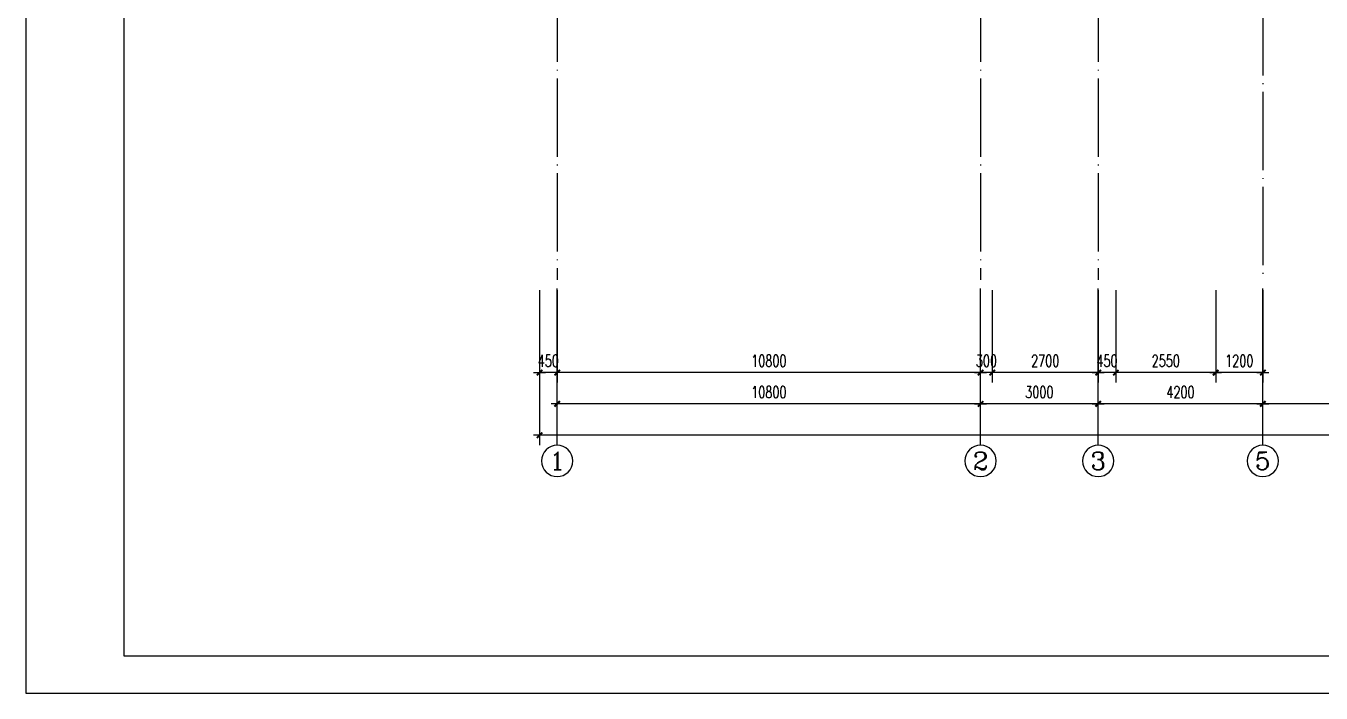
# Model space of a CAD drawing. Extents: x 165127 to 1058185, y 60808 to 144908.
# Drawn here: x 897285 to 930323, y 60808 to 77825 of the extents above; entities that cross this region are included whole.
import ezdxf
from ezdxf.enums import TextEntityAlignment as Align

# ---------------------------------------------------------------- set-up
doc = ezdxf.new("R2010")
doc.units = 0
doc.header["$LTSCALE"] = 1000
doc.linetypes.add('DOTE', pattern=[2.42, 2, -0.2, 0.02, -0.2])
doc.layers.get('0').update_dxf_attribs({"linetype": 'CONTINUOUS'})
doc.layers.get('DEFPOINTS').update_dxf_attribs({"linetype": 'CONTINUOUS'})
for name, color, linetype in [('AXIS', 3, 'CONTINUOUS'), ('AXIS_TEXT', 7, 'CONTINUOUS'), ('DOTE', 1, 'DOTE'), ('PUB_DIM', 3, 'CONTINUOUS'), ('WINDOW', 2, 'CONTINUOUS')]:
    doc.layers.add(name, color=color, linetype=linetype)
doc.styles.add('COMPLEX', font='COMPLEX')
doc.styles.add('DIM_FONT', font='SIMPLEX.shx', dxfattribs={"width": 0.7})
doc.dimstyles.new('AXIS', dxfattribs={"dimtxt": 300, "dimasz": 1, "dimexe": 250, "dimexo": 300, "dimgap": 150, "dimtad": 1, "dimdec": 0, "dimdsep": 46, "dimtxsty": 'DIM_FONT', "dimblk": '_DIMX', "dimcen": 2.5, "dimse1": 1, "dimse2": 1, "dimclrt": 7, "dimadec": 0, "dimazin": 0, "dimtfac": 1, "dimtdec": 0, "dimtix": 1, "dimtmove": 2, "dimatfit": 3, "dimldrblk": '_DIMX', "dimfxl": 1, "dimarcsym": 0})
doc.dimstyles.new('DIMB', dxfattribs={"dimtxt": 300, "dimasz": 1, "dimexe": 250, "dimexo": 300, "dimgap": 150, "dimtad": 1, "dimdec": 0, "dimdsep": 46, "dimtxsty": 'DIM_FONT', "dimblk": '_DIMX', "dimcen": 2.5, "dimse2": 1, "dimclrt": 7, "dimadec": 0, "dimazin": 0, "dimtfac": 1, "dimtdec": 0, "dimtix": 1, "dimtmove": 2, "dimatfit": 3, "dimldrblk": '_DIMX', "dimfxl": 1, "dimarcsym": 0})
doc.dimstyles.new('DIMN', dxfattribs={"dimtxt": 300, "dimasz": 1, "dimexe": 250, "dimexo": 300, "dimgap": 150, "dimtad": 1, "dimdec": 0, "dimdsep": 46, "dimtxsty": 'DIM_FONT', "dimblk": '_DIMX', "dimcen": 2.5, "dimclrt": 7, "dimadec": 0, "dimazin": 0, "dimtfac": 1, "dimtdec": 0, "dimtix": 1, "dimtmove": 2, "dimatfit": 3, "dimldrblk": '_DIMX', "dimfxl": 1, "dimarcsym": 0})

# ---------------------------------------------------------------- blocks, each defined once
blk = doc.blocks.new('A$C34131D43')
at = {"color": 243}
for p, q in [((0, 84100), (0, 0)), ((0, 0), (160900, 0))]:
    blk.add_line(p, q, dxfattribs=at)
at = {"color": 244}
for p, q in [((2500, 83100), (2500, 950)), ((2500, 950), (159900, 950))]:
    blk.add_line(p, q, dxfattribs=at)
blk = doc.blocks.new('_AXISO')
blk.add_circle((0, 0), 0.5)
at = {"layer": 'AXIS_TEXT', "style": 'COMPLEX', "width": 1.041667}
blk.add_attdef('A', text='', height=0.56, dxfattribs=at).set_placement((-0.25, -0.28), (0.25, -0.28), align=Align.FIT)
blk = doc.blocks.new('_DIMX')
blk.add_line((-150, 0), (150, 0))
at = {"const_width": 50}
blk.add_lwpolyline([(-70, -70), (70, 70)], dxfattribs=at)
blk = doc.blocks.new('*D1259')
at = {"color": 0, "linetype": 'ByBlock'}
blk.add_line((747894, 68185), (743696, 68185), dxfattribs=at)
at = {"layer": 'DEFPOINTS', "color": 0, "linetype": 'ByBlock'}
for p in [(743695, 70385), (747895, 70385), (743695, 68185)]:
    blk.add_point(p, dxfattribs=at)
at = {"color": 0, "linetype": 'ByBlock', "rotation": 180}
blk.add_blockref('_DIMX', (743695, 68185), dxfattribs=at)
at = {"color": 0, "linetype": 'ByBlock'}
blk.add_blockref('_DIMX', (747895, 68185), dxfattribs=at)
at = {"color": 7, "linetype": 'ByBlock', "insert": (745795, 68485), "char_height": 300, "attachment_point": 5, "style": 'DIM_FONT'}
blk.add_mtext('4200', dxfattribs=at)
blk = doc.blocks.new('*D1260')
at = {"color": 0, "linetype": 'ByBlock'}
blk.add_line((743694, 68185), (740696, 68185), dxfattribs=at)
at = {"layer": 'DEFPOINTS', "color": 0, "linetype": 'ByBlock'}
for p in [(740695, 70385), (743695, 70385), (740695, 68185)]:
    blk.add_point(p, dxfattribs=at)
at = {"color": 0, "linetype": 'ByBlock', "rotation": 180}
blk.add_blockref('_DIMX', (740695, 68185), dxfattribs=at)
at = {"color": 0, "linetype": 'ByBlock'}
blk.add_blockref('_DIMX', (743695, 68185), dxfattribs=at)
at = {"color": 7, "linetype": 'ByBlock', "insert": (742195, 68485), "char_height": 300, "attachment_point": 5, "style": 'DIM_FONT'}
blk.add_mtext('3000', dxfattribs=at)
blk = doc.blocks.new('*D1261')
at = {"color": 0, "linetype": 'ByBlock'}
blk.add_line((740694, 68185), (729896, 68185), dxfattribs=at)
at = {"layer": 'DEFPOINTS', "color": 0, "linetype": 'ByBlock'}
for p in [(729895, 70385), (740695, 70385), (729895, 68185)]:
    blk.add_point(p, dxfattribs=at)
at = {"color": 0, "linetype": 'ByBlock', "rotation": 180}
blk.add_blockref('_DIMX', (729895, 68185), dxfattribs=at)
at = {"color": 0, "linetype": 'ByBlock'}
blk.add_blockref('_DIMX', (740695, 68185), dxfattribs=at)
at = {"color": 7, "linetype": 'ByBlock', "insert": (735295, 68485), "char_height": 300, "attachment_point": 5, "style": 'DIM_FONT'}
blk.add_mtext('10800', dxfattribs=at)
blk = doc.blocks.new('*D1262')
at = {"color": 0, "linetype": 'ByBlock'}
for p, q in [((729445, 70085), (729445, 67135)), ((855745, 70085), (855745, 67135)), ((855744, 67385), (729446, 67385))]:
    blk.add_line(p, q, dxfattribs=at)
at = {"layer": 'DEFPOINTS', "color": 0, "linetype": 'ByBlock'}
for p in [(729445, 70385), (855745, 70385), (729445, 67385)]:
    blk.add_point(p, dxfattribs=at)
at = {"color": 0, "linetype": 'ByBlock', "rotation": 180}
blk.add_blockref('_DIMX', (729445, 67385), dxfattribs=at)
at = {"color": 0, "linetype": 'ByBlock'}
blk.add_blockref('_DIMX', (855745, 67385), dxfattribs=at)
at = {"color": 7, "linetype": 'ByBlock', "insert": (792595, 67685), "char_height": 300, "attachment_point": 5, "style": 'DIM_FONT'}
blk.add_mtext('126300', dxfattribs=at)
blk = doc.blocks.new('*D1288')
at = {"color": 0, "linetype": 'ByBlock'}
for p, q in [((746695, 71084), (746695, 68732)), ((747895, 71084), (747895, 68732)), ((747894, 68982), (746696, 68982))]:
    blk.add_line(p, q, dxfattribs=at)
at = {"layer": 'DEFPOINTS', "color": 0, "linetype": 'ByBlock'}
for p in [(746695, 71384), (747895, 71384), (746695, 68982)]:
    blk.add_point(p, dxfattribs=at)
at = {"color": 0, "linetype": 'ByBlock', "rotation": 180}
blk.add_blockref('_DIMX', (746695, 68982), dxfattribs=at)
at = {"color": 0, "linetype": 'ByBlock'}
blk.add_blockref('_DIMX', (747895, 68982), dxfattribs=at)
at = {"color": 7, "linetype": 'ByBlock', "insert": (747295, 69282), "char_height": 300, "attachment_point": 5, "style": 'DIM_FONT'}
blk.add_mtext('1200', dxfattribs=at)
blk = doc.blocks.new('*D1289')
at = {"color": 0, "linetype": 'ByBlock'}
for p, q in [((744145, 71084), (744145, 68732)), ((746695, 71084), (746695, 68732)), ((746694, 68982), (744146, 68982))]:
    blk.add_line(p, q, dxfattribs=at)
at = {"layer": 'DEFPOINTS', "color": 0, "linetype": 'ByBlock'}
for p in [(744145, 71384), (746695, 71384), (744145, 68982)]:
    blk.add_point(p, dxfattribs=at)
at = {"color": 0, "linetype": 'ByBlock', "rotation": 180}
blk.add_blockref('_DIMX', (744145, 68982), dxfattribs=at)
at = {"color": 0, "linetype": 'ByBlock'}
blk.add_blockref('_DIMX', (746695, 68982), dxfattribs=at)
at = {"color": 7, "linetype": 'ByBlock', "insert": (745420, 69282), "char_height": 300, "attachment_point": 5, "style": 'DIM_FONT'}
blk.add_mtext('2550', dxfattribs=at)
blk = doc.blocks.new('*D1290')
at = {"color": 0, "linetype": 'ByBlock'}
for p, q in [((743695, 71084), (743695, 68732)), ((744145, 71084), (744145, 68732)), ((743694, 68982), (743693, 68982)), ((744145, 68982), (743695, 68982)), ((744146, 68982), (744147, 68982))]:
    blk.add_line(p, q, dxfattribs=at)
at = {"layer": 'DEFPOINTS', "color": 0, "linetype": 'ByBlock'}
for p in [(743695, 71384), (744145, 71384), (743695, 68982)]:
    blk.add_point(p, dxfattribs=at)
at = {"color": 0, "linetype": 'ByBlock'}
blk.add_blockref('_DIMX', (743695, 68982), dxfattribs=at)
at = {"color": 0, "linetype": 'ByBlock', "rotation": 180}
blk.add_blockref('_DIMX', (744145, 68982), dxfattribs=at)
at = {"color": 7, "linetype": 'ByBlock', "insert": (743920, 69282), "char_height": 300, "attachment_point": 5, "style": 'DIM_FONT'}
blk.add_mtext('450', dxfattribs=at)
blk = doc.blocks.new('*D1291')
at = {"color": 0, "linetype": 'ByBlock'}
for p, q in [((740995, 71084), (740995, 68732)), ((743695, 71084), (743695, 68732)), ((743694, 68982), (740996, 68982))]:
    blk.add_line(p, q, dxfattribs=at)
at = {"layer": 'DEFPOINTS', "color": 0, "linetype": 'ByBlock'}
for p in [(740995, 71384), (743695, 71384), (740995, 68982)]:
    blk.add_point(p, dxfattribs=at)
at = {"color": 0, "linetype": 'ByBlock', "rotation": 180}
blk.add_blockref('_DIMX', (740995, 68982), dxfattribs=at)
at = {"color": 0, "linetype": 'ByBlock'}
blk.add_blockref('_DIMX', (743695, 68982), dxfattribs=at)
at = {"color": 7, "linetype": 'ByBlock', "insert": (742345, 69282), "char_height": 300, "attachment_point": 5, "style": 'DIM_FONT'}
blk.add_mtext('2700', dxfattribs=at)
blk = doc.blocks.new('*D1292')
at = {"color": 0, "linetype": 'ByBlock'}
for p, q in [((740995, 71084), (740995, 68732)), ((740694, 68982), (740693, 68982)), ((740995, 68982), (740695, 68982)), ((740996, 68982), (740997, 68982))]:
    blk.add_line(p, q, dxfattribs=at)
at = {"layer": 'DEFPOINTS', "color": 0, "linetype": 'ByBlock'}
for p in [(740695, 71384), (740995, 71384), (740695, 68982)]:
    blk.add_point(p, dxfattribs=at)
at = {"color": 0, "linetype": 'ByBlock'}
blk.add_blockref('_DIMX', (740695, 68982), dxfattribs=at)
at = {"color": 0, "linetype": 'ByBlock', "rotation": 180}
blk.add_blockref('_DIMX', (740995, 68982), dxfattribs=at)
at = {"color": 7, "linetype": 'ByBlock', "insert": (740845, 69282), "char_height": 300, "attachment_point": 5, "style": 'DIM_FONT'}
blk.add_mtext('300', dxfattribs=at)
blk = doc.blocks.new('*D1368')
at = {"color": 0, "linetype": 'ByBlock'}
for p, q in [((729445, 71084), (729445, 68732)), ((729895, 71084), (729895, 68732)), ((729444, 68982), (729443, 68982)), ((729895, 68982), (729445, 68982)), ((729896, 68982), (729897, 68982))]:
    blk.add_line(p, q, dxfattribs=at)
at = {"layer": 'DEFPOINTS', "color": 0, "linetype": 'ByBlock'}
for p in [(729445, 71384), (729895, 71384), (729445, 68982)]:
    blk.add_point(p, dxfattribs=at)
at = {"color": 0, "linetype": 'ByBlock'}
for p, rotation in [((729445, 68982), 359.9999999999926), ((729895, 68982), 179.9999999999926)]:
    blk.add_blockref('_DIMX', p, dxfattribs=dict(at, rotation=rotation))
at = {"color": 7, "linetype": 'ByBlock', "insert": (729670, 69282), "char_height": 300, "attachment_point": 5, "style": 'DIM_FONT'}
blk.add_mtext('450', dxfattribs=at)
blk = doc.blocks.new('*D1369')
at = {"color": 0, "linetype": 'ByBlock'}
blk.add_line((740694, 68982), (729896, 68982), dxfattribs=at)
at = {"layer": 'DEFPOINTS', "color": 0, "linetype": 'ByBlock'}
for p in [(729895, 71182), (740695, 71182), (729895, 68982)]:
    blk.add_point(p, dxfattribs=at)
at = {"color": 0, "linetype": 'ByBlock', "rotation": 180}
blk.add_blockref('_DIMX', (729895, 68982), dxfattribs=at)
at = {"color": 0, "linetype": 'ByBlock'}
blk.add_blockref('_DIMX', (740695, 68982), dxfattribs=at)
at = {"color": 7, "linetype": 'ByBlock', "insert": (735295, 69282), "char_height": 300, "attachment_point": 5, "style": 'DIM_FONT'}
blk.add_mtext('10800', dxfattribs=at)
blk = doc.blocks.new('*D1184')
at = {"color": 0, "linetype": 'ByBlock'}
blk.add_line((752994, 68185), (747896, 68185), dxfattribs=at)
at = {"layer": 'DEFPOINTS', "color": 0, "linetype": 'ByBlock'}
for p in [(747895, 70385), (752995, 70385), (747895, 68185)]:
    blk.add_point(p, dxfattribs=at)
at = {"color": 0, "linetype": 'ByBlock', "rotation": 180}
blk.add_blockref('_DIMX', (747895, 68185), dxfattribs=at)
at = {"color": 0, "linetype": 'ByBlock'}
blk.add_blockref('_DIMX', (752995, 68185), dxfattribs=at)
at = {"color": 7, "linetype": 'ByBlock', "insert": (750445, 68485), "char_height": 300, "attachment_point": 5, "style": 'DIM_FONT'}
blk.add_mtext('5100', dxfattribs=at)

msp = doc.modelspace()

# ---------------------------------------------------------------- linework, layer by layer
at = {"layer": 'AXIS'}
for p, q in [((910836.1, 67129.8), (910836.1, 71129.8)), ((921636.1, 67129.8), (921636.1, 71129.8)), ((924636.1, 67129.8), (924636.1, 71129.8)), ((928836.1, 67129.8), (928836.1, 71129.8))]:
    msp.add_line(p, q, dxfattribs=at)
at = {"layer": 'DOTE'}
for p, q in [((910836.1, 139407.6), (910836.1, 71351.8)), ((921636.1, 139407.6), (921636.1, 71351.8)), ((924636.1, 139407.6), (924636.1, 71351.8)), ((928836.1, 95503.1), (928836.1, 71351.8))]:
    msp.add_line(p, q, dxfattribs=at)

# ---------------------------------------------------------------- block references
at = {"layer": 'AXIS'}
ref = msp.add_blockref('_AXISO', (910836.1, 66729.8), dxfattribs=dict(at, xscale=-800, yscale=800, zscale=800, rotation=180))
ref.add_attrib('A', '1', dxfattribs={"layer": 'AXIS_TEXT', "height": 448, "style": 'COMPLEX', "width": 2.083333}).set_placement((910636.1, 66505.8), (911036.1, 66505.8), align=Align.FIT)
ref = msp.add_blockref('_AXISO', (921636.1, 66729.8), dxfattribs=dict(at, xscale=-800, yscale=800, zscale=800, rotation=180))
ref.add_attrib('A', '2', dxfattribs={"layer": 'AXIS_TEXT', "height": 448, "style": 'COMPLEX', "width": 1.339286}).set_placement((921436.1, 66505.8), (921836.1, 66505.8), align=Align.FIT)
ref = msp.add_blockref('_AXISO', (924636.1, 66729.8), dxfattribs=dict(at, xscale=-800, yscale=800, zscale=800, rotation=180))
ref.add_attrib('A', '3', dxfattribs={"layer": 'AXIS_TEXT', "height": 448, "style": 'COMPLEX', "width": 1.339286}).set_placement((924436.1, 66505.8), (924836.1, 66505.8), align=Align.FIT)
ref = msp.add_blockref('_AXISO', (928836.1, 66729.8), dxfattribs=dict(at, xscale=-800, yscale=800, zscale=800, rotation=180))
ref.add_attrib('A', '5', dxfattribs={"layer": 'AXIS_TEXT', "height": 448, "style": 'COMPLEX', "width": 1.339286}).set_placement((928636.1, 66505.8), (929036.1, 66505.8), align=Align.FIT)
at = {"layer": 'WINDOW'}
msp.add_blockref('A$C34131D43', (897284.7, 60808.1), dxfattribs=at)

# ---------------------------------------------------------------- dimensions: what is measured, and where the dimension line sits
at = {"layer": 'AXIS'}
for base, p1, p2, picture, middle in [((910836.1, 68981.9), (921636.1, 71181.9), (910836.1, 71181.9), '*D1369', (916236.1, 69281.9)), ((910836.1, 68184.9), (921636.1, 70384.9), (910836.1, 70384.9), '*D1261', (916236.1, 68484.9)), ((921636.1, 68184.9), (924636.1, 70384.9), (921636.1, 70384.9), '*D1260', (923136.1, 68484.9)), ((924636.1, 68184.9), (928836.1, 70384.9), (924636.1, 70384.9), '*D1259', (926736.1, 68484.9)), ((928836.1, 68184.9), (933936.1, 70384.9), (928836.1, 70384.9), '*D1184', (931386.1, 68484.9))]:
    dim = msp.add_linear_dim(base=base, p1=p1, p2=p2, angle=180, dimstyle='AXIS', dxfattribs=at)
    dim.commit()
    dim.dimension.update_dxf_attribs({"geometry": picture, "text_midpoint": middle, "insert": (180940.8, 0)})
dim = msp.add_aligned_dim(p1=(1036686.1, 70384.9), p2=(910386.1, 70384.9), distance=3000, dimstyle='DIMN', dxfattribs=at)
dim.commit()
dim.dimension.update_dxf_attribs({"geometry": '*D1262', "text_midpoint": (973536.1, 67684.9), "insert": (180940.8, 0)})
at = {"layer": 'PUB_DIM'}
for p1, p2, dimstyle, picture, middle in [((910836.1, 71384.4), (910386.1, 71384.4), 'DIMN', '*D1368', (910611.1, 69281.9)), ((921936.1, 71384.4), (921636.1, 71384.4), 'DIMB', '*D1292', (921786.1, 69281.9)), ((924636.1, 71384.4), (921936.1, 71384.4), 'DIMN', '*D1291', (923286.1, 69281.9)), ((925086.1, 71384.4), (924636.1, 71384.4), 'DIMN', '*D1290', (924861.1, 69281.9)), ((927635.9, 71384.4), (925086.1, 71384.4), 'DIMN', '*D1289', (926361, 69281.9)), ((928836.1, 71384.4), (927635.9, 71384.4), 'DIMN', '*D1288', (928236, 69281.9))]:
    dim = msp.add_aligned_dim(p1=p1, p2=p2, distance=2402.5, dimstyle=dimstyle, dxfattribs=at)
    dim.commit()
    dim.dimension.update_dxf_attribs({"geometry": picture, "text_midpoint": middle, "insert": (180940.8, 0)})

doc.saveas('drawing.dxf')
